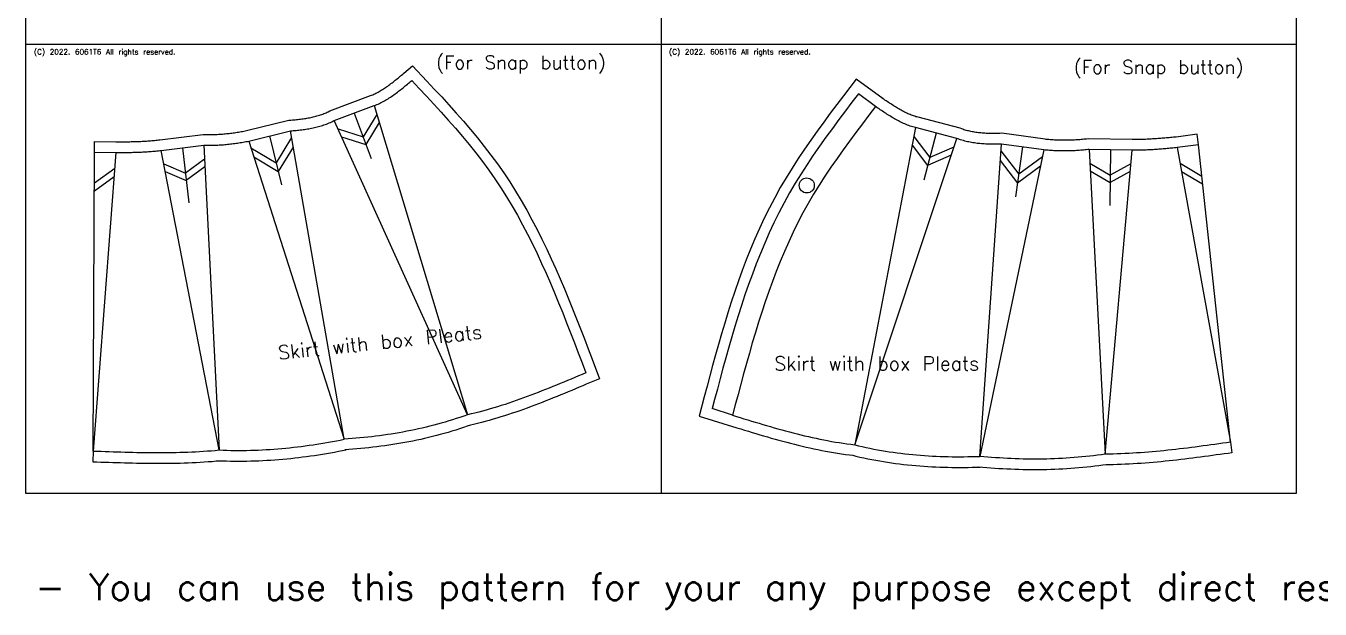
# Model space of a CAD drawing. Header units: millimetres. Extents: x 33 to 1155, y 58 to 775.
# Drawn here: x 33 to 639, y 58 to 331 of the extents above; entities that cross this region are included whole.
import ezdxf

# ---------------------------------------------------------------- set-up
doc = ezdxf.new("R2010")
doc.units = ezdxf.units.MM
doc.styles.get("Standard").update_dxf_attribs({"font": 'txt.shx'})

msp = doc.modelspace()

# ---------------------------------------------------------------- linework, layer by layer
for p, q in [((33.416623, 322.436352), (33.416623, 532.436352)), ((330.416623, 532.436352), (330.416623, 322.436352)), ((627.416623, 532.436352), (627.416623, 322.436352)), ((330.416623, 322.436352), (33.416623, 322.436352)), ((33.416623, 112.436352), (33.416623, 322.436352)), ((627.416623, 322.436352), (330.416623, 322.436352)), ((330.416623, 322.436352), (330.416623, 112.436352)), ((627.416623, 322.436352), (627.416623, 112.436352)), ((434.319587, 297.00055), (421.633739, 306.2268)), ((430.716953, 293.395504), (422.760838, 299.453575)), ((186.954088, 290.348962), (194.925716, 269.073016)), ((197.538737, 289.748084), (191.102291, 279.277578)), ((198.696916, 285.90355), (192.435855, 275.718351)), ((147.360701, 279.684402), (153.023725, 256.754213)), ((157.641168, 278.877643), (150.449314, 267.178277)), ((179.370265, 282.940758), (191.102291, 279.277578)), ((181.029307, 279.279905), (192.435855, 275.718351)), ((448.577392, 279.346623), (456.060789, 269.596848)), ((459.043383, 281.037445), (453.311713, 259.05198)), ((581.717646, 275.479092), (581.180983, 280.451269)), ((65.509872, 272.150821), (65.53015, 277.151835)), ((106.616342, 274.104873), (109.680668, 248.330207)), ((138.637798, 274.184418), (150.449314, 267.178277)), ((158.420789, 274.41729), (151.458607, 263.091541)), ((447.822461, 275.403032), (455.101945, 265.918927)), ((467.351754, 274.452096), (456.060789, 269.596848)), ((489.384286, 272.654838), (497.745964, 261.760791)), ((499.526459, 274.519026), (496.261893, 251.12659)), ((540.62918, 273.177314), (540.243188, 247.224)), ((97.864044, 266.608596), (108.015911, 262.332814)), ((116.882275, 268.869656), (108.015911, 262.332814)), ((140.024291, 269.873942), (151.458607, 263.091541)), ((466.079668, 270.639477), (455.101945, 265.918927)), ((489.069488, 268.137819), (497.164137, 257.591672)), ((508.770742, 269.949333), (497.745964, 261.760791)), ((530.958824, 266.909851), (540.452886, 261.323661)), ((550.108874, 266.62504), (540.452886, 261.323661)), ((573.131838, 266.909851), (583.287503, 260.934382)), ((74.636564, 260.567064), (65.435395, 253.783383)), ((74.934778, 264.514126), (65.450553, 257.521758)), ((98.555387, 263.062181), (108.423323, 258.905985)), ((117.064306, 265.276662), (108.423323, 258.905985)), ((507.836839, 265.518714), (497.164137, 257.591672)), ((531.148842, 263.31727), (540.401567, 257.873081)), ((549.787493, 263.026189), (540.401567, 257.873081)), ((573.836102, 263.014695), (583.688671, 257.217564)), ((108.423323, 258.905985), (108.423323, 258.905985)), ((108.423323, 258.905985), (108.423323, 258.905985)), ((540.401567, 257.873081), (540.401567, 257.873081)), ((540.401567, 257.873081), (540.401567, 257.873081)), ((363.87352, 149.035063), (354.356448, 152.164403)), ((596.724624, 136.43958), (597.417898, 131.487752)), ((64.942818, 132.304929), (64.764663, 127.307981)), ((330.416623, 112.436352), (33.416623, 112.436352)), ((627.416623, 112.436352), (330.416623, 112.436352))]:
    msp.add_line(p, q)
at = {"color": 6}
for p, q in [((196.302534, 293.851618), (239.861636, 149.258705)), ((239.861636, 149.258705), (177.605643, 286.846306)), ((182.293602, 137.836738), (157.080574, 282.084901)), ((449.383182, 283.555886), (420.990226, 135.237492)), ((420.990226, 135.237492), (468.703585, 278.519005)), ((123.775842, 132.802183), (96.651177, 272.897148)), ((116.556016, 275.30946), (123.775842, 132.802183)), ((137.640828, 277.283904), (182.230281, 137.823667)), ((479.430053, 129.822094), (489.610644, 275.902842)), ((509.442273, 273.13521), (479.494385, 129.815632)), ((530.618251, 273.348914), (538.15485, 130.858038)), ((538.15485, 130.858038), (550.665788, 273.005227)), ((571.813062, 274.203771), (596.721605, 136.439033)), ((75.493204, 271.905242), (64.945877, 132.304697))]:
    msp.add_line(p, q, dxfattribs=at)
for points in [[(65.53015, 277.151835), (75.53099, 276.905825), (76.110685, 276.911322), (76.77446, 276.917761), (77.4371, 276.924479), (78.098585, 276.93162), (78.758894, 276.939325), (79.418006, 276.947739), (80.0759, 276.957001), (80.732554, 276.967253), (81.387948, 276.978634), (82.042058, 276.991284), (82.694865, 277.005341), (83.346346, 277.020943), (83.99648, 277.038227), (84.645244, 277.057328), (85.292618, 277.078383), (85.938579, 277.101527), (86.583106, 277.126892), (87.226177, 277.154613), (87.867771, 277.184821), (88.507868, 277.217649), (89.146446, 277.253227), (89.783484, 277.291685), (90.418963, 277.333152), (91.052863, 277.377758), (91.685165, 277.42563), (92.315849, 277.476895), (92.944899, 277.531679), (93.572295, 277.590108), (94.198022, 277.652308), (94.822063, 277.718402), (95.444409, 277.788515), (96.078911, 277.864427), (116.289946, 280.313799), (117.26977, 280.299722), (117.894166, 280.295134), (118.518588, 280.294926), (119.143035, 280.299094), (119.767509, 280.307634), (120.392008, 280.320546), (121.016535, 280.337824), (121.641089, 280.359467), (122.26567, 280.385472), (122.890279, 280.415836), (123.514915, 280.450557), (124.13958, 280.489632), (124.764273, 280.533059), (125.388994, 280.580836), (126.013743, 280.63296), (126.638521, 280.68943), (127.263326, 280.750243), (127.88816, 280.815397), (128.513021, 280.884891), (129.13791, 280.958722), (129.762826, 281.036889), (130.387769, 281.119391), (131.012738, 281.206224), (131.637733, 281.297389), (132.262754, 281.392883), (132.887799, 281.492704), (133.512867, 281.596853), (134.137959, 281.705326), (134.763073, 281.818123), (135.388208, 281.935242), (136.013363, 282.056683), (136.547871, 282.164205), (156.304844, 287.043546), (157.387875, 287.117568), (158.020324, 287.164959), (158.65332, 287.21655), (159.286167, 287.27229), (159.917607, 287.332227), (160.546901, 287.396553), (161.173768, 287.465503), (161.797936, 287.539305), (162.419133, 287.618186), (163.037085, 287.702366), (163.651518, 287.792061), (164.262158, 287.887483), (164.868732, 287.988837), (165.470968, 288.096324), (166.068596, 288.210139), (166.661348, 288.330471), (167.24896, 288.457504), (167.831171, 288.591416), (168.407727, 288.732381), (168.978378, 288.880563), (169.542881, 289.036126), (170.101003, 289.199225), (170.652518, 289.370013), (171.197212, 289.548637), (171.734881, 289.735243), (172.265335, 289.929973), (172.788398, 290.132968), (173.303908, 290.344369), (173.811722, 290.564318), (174.31171, 290.792963), (174.803764, 291.030453), (175.587616, 291.429633), (194.542994, 298.531795), (195.098628, 298.741399), (195.601993, 298.944431), (196.102754, 299.159781), (196.603351, 299.388176), (197.104074, 299.629423), (197.60495, 299.883202), (198.105989, 300.149166), (198.607184, 300.426945), (199.108522, 300.716148), (199.609982, 301.01636), (200.111539, 301.327147), (200.613171, 301.648056), (201.114854, 301.978616), (201.616572, 302.318342), (202.11831, 302.666734), (202.620065, 303.023282), (203.121839, 303.387463), (203.623642, 303.758746), (204.125499, 304.136593), (204.627439, 304.520458), (205.129508, 304.909791), (205.631679, 305.303972), (206.133561, 305.702112), (206.63487, 306.103554), (207.135775, 306.508043), (207.636575, 306.915419), (208.137567, 307.325521), (208.639049, 307.738181), (209.141319, 308.153227), (209.644674, 308.570481), (210.149414, 308.989761), (214.274282, 312.419834), (220.95224, 305.312232), (224.406301, 301.619943), (227.849917, 297.906661), (231.274091, 294.165751), (234.669779, 290.390522), (238.027881, 286.574235), (241.339236, 282.710107), (244.59461, 278.791322), (247.784688, 274.811043), (250.900063, 270.762429), (253.931108, 266.638815), (256.865957, 262.43737), (259.697554, 258.164499), (262.428071, 253.828927), (265.062334, 249.436149), (267.605256, 244.991471), (270.061742, 240.500154), (272.436681, 235.96742), (274.734944, 231.398461), (276.961381, 226.798444), (279.12082, 222.172515), (281.218061, 217.525806), (283.257889, 212.863423), (285.245198, 208.190058), (287.185489, 203.508238), (289.084457, 198.8197), (290.947762, 194.126213), (292.781049, 189.429532), (294.589948, 184.7314), (296.380072, 180.033548), (298.157017, 175.337693), (301.620542, 166.152733), (295.496106, 163.555629), (293.79047, 162.833053), (292.082883, 162.111071), (290.373179, 161.390324), (288.66119, 160.671458), (286.946748, 159.955118), (285.229684, 159.241953), (283.509827, 158.53261), (281.787005, 157.827742), (280.061045, 157.128), (278.331773, 156.434039), (276.599015, 155.746515), (274.862596, 155.066086), (273.12234, 154.393411), (271.378069, 153.729152), (269.629608, 153.073973), (267.876778, 152.428541), (266.119404, 151.793523), (264.357306, 151.169589), (262.590309, 150.557412), (260.818235, 149.957668), (259.040908, 149.371033), (257.258154, 148.798188), (255.469798, 148.239814), (253.675667, 147.696598), (251.87559, 147.169225), (250.069398, 146.658387), (248.256923, 146.164774), (246.438002, 145.689083), (244.612471, 145.23201), (242.780191, 144.794258), (241.265083, 144.450123), (239.803031, 143.925356), (238.021864, 143.308346), (236.234073, 142.710927), (234.4399, 142.132862), (232.639586, 141.573912), (230.83337, 141.033839), (229.021491, 140.512404), (227.204186, 140.009369), (225.381692, 139.524498), (223.554244, 139.057551), (221.722076, 138.608292), (219.88542, 138.176483), (218.04451, 137.761888), (216.199576, 137.364271), (214.35085, 136.983396), (212.498561, 136.619026), (210.642938, 136.270928), (208.78421, 135.938866), (206.922605, 135.622606), (205.058351, 135.321914), (203.191673, 135.036558), (201.322799, 134.766305), (199.451955, 134.510921), (197.579365, 134.270176), (195.705256, 134.043837), (193.829852, 133.831675), (191.953378, 133.633459), (190.076058, 133.448958), (188.198116, 133.277943), (186.319776, 133.120186), (184.441248, 132.975456), (182.579359, 132.844702)], [(64.942818, 132.304929), (65.509872, 272.150821), (75.493204, 271.905242), (76.15864, 271.911552), (76.824055, 271.918007), (77.48943, 271.924753), (78.154743, 271.931934), (78.819976, 271.939698), (79.485108, 271.948188), (80.150118, 271.95755), (80.814987, 271.96793), (81.479694, 271.979473), (82.144218, 271.992325), (82.80854, 272.00663), (83.472639, 272.022534), (84.136495, 272.040182), (84.800088, 272.059721), (85.463397, 272.081294), (86.126403, 272.105048), (86.789085, 272.131128), (87.451422, 272.159679), (88.113395, 272.190847), (88.774984, 272.224777), (89.436167, 272.261614), (90.096926, 272.301504), (90.757238, 272.344592), (91.417086, 272.391024), (92.076447, 272.440944), (92.735302, 272.494499), (93.39363, 272.551833), (94.051412, 272.613092), (94.708627, 272.678422), (95.365255, 272.747967), (96.021275, 272.821874), (96.676668, 272.900285), (116.556016, 275.30946), (117.215488, 275.299986), (117.874964, 275.29514), (118.534439, 275.29492), (119.193911, 275.299322), (119.853374, 275.308341), (120.512824, 275.321975), (121.172258, 275.340219), (121.831672, 275.36307), (122.491061, 275.390524), (123.150421, 275.422578), (123.809748, 275.459227), (124.469039, 275.500468), (125.128289, 275.546297), (125.787493, 275.596711), (126.446649, 275.651706), (127.105751, 275.711278), (127.764796, 275.775424), (128.42378, 275.844139), (129.082698, 275.917421), (129.741547, 275.995264), (130.400322, 276.077667), (131.05902, 276.164624), (131.717636, 276.256133), (132.376166, 276.352189), (133.034606, 276.452789), (133.692952, 276.557929), (134.3512, 276.667605), (135.009346, 276.781814), (135.667386, 276.900553), (136.325316, 277.023816), (136.983131, 277.151601), (137.640828, 277.283904), (157.080574, 282.084901), (157.745154, 282.130323), (158.410217, 282.180157), (159.075757, 282.2344), (159.74176, 282.293061), (160.408078, 282.356308), (161.074462, 282.424426), (161.740663, 282.497702), (162.406431, 282.576423), (163.071516, 282.660877), (163.735669, 282.75135), (164.39864, 282.848131), (165.060178, 282.951507), (165.720036, 283.061764), (166.377961, 283.17919), (167.033706, 283.304073), (167.687019, 283.4367), (168.337652, 283.577357), (168.985355, 283.726333), (169.629877, 283.883915), (170.27097, 284.050389), (170.908383, 284.226044), (171.541867, 284.411166), (172.171171, 284.606043), (172.796047, 284.810962), (173.416244, 285.02621), (174.031512, 285.252075), (174.641603, 285.488844), (175.246265, 285.736805), (175.84525, 285.996244), (176.438308, 286.267449), (177.025189, 286.550707), (177.605643, 286.846306), (196.302534, 293.851618), (196.916419, 294.083197), (197.525066, 294.328695), (198.128365, 294.58814), (198.726413, 294.860997), (199.319328, 295.146663), (199.90723, 295.444534), (200.490238, 295.754009), (201.068471, 296.074485), (201.642047, 296.40536), (202.211087, 296.746031), (202.775709, 297.095895), (203.336033, 297.454351), (203.892176, 297.820795), (204.44426, 298.194625), (204.992402, 298.575238), (205.536722, 298.962033), (206.077339, 299.354406), (206.614372, 299.751755), (207.14794, 300.153478), (207.678162, 300.558972), (208.205157, 300.967634), (208.729046, 301.378862), (209.249969, 301.792108), (209.768191, 302.207094), (210.284012, 302.623627), (210.797732, 303.041513), (211.30965, 303.46056), (211.820068, 303.880573), (212.329285, 304.301359), (212.837601, 304.722725), (213.345317, 305.144478), (213.852733, 305.566425), (217.304576, 301.892499), (220.747527, 298.212086), (224.172692, 294.518699), (227.571181, 290.805851), (230.934099, 287.067055), (234.252554, 283.295824), (237.517655, 279.485671), (240.720508, 275.63011), (243.852222, 271.722652), (246.903903, 267.756812), (249.866659, 263.726102), (252.731905, 259.624299), (255.497622, 255.450841), (258.168103, 251.210596), (260.747891, 246.908657), (263.241533, 242.550114), (265.653575, 238.140057), (267.988561, 233.683576), (270.251037, 229.185762), (272.445549, 224.651706), (274.576642, 220.086497), (276.648861, 215.495227), (278.666752, 210.882986), (280.634952, 206.254558), (282.558736, 201.612568), (284.443656, 196.958715), (286.295263, 192.294693), (288.11911, 187.622198), (289.920748, 182.942924), (291.70573, 178.258565), (293.479608, 173.570817), (295.247934, 168.881374), (293.544895, 168.159191), (291.841694, 167.437646), (290.138167, 166.71738), (288.434151, 165.999031), (286.729483, 165.283239), (285.024, 164.570643), (283.317539, 163.861881), (281.609938, 163.157594), (279.901034, 162.45842), (278.190662, 161.764998), (276.478661, 161.077968), (274.764868, 160.397968), (273.049119, 159.725639), (271.331252, 159.061618), (269.611103, 158.406546), (267.888511, 157.76106), (266.16331, 157.125802), (264.43534, 156.501408), (262.704437, 155.88852), (260.970437, 155.287776), (259.233179, 154.699814), (257.492498, 154.125275), (255.748232, 153.564797), (254.000219, 153.01902), (252.248294, 152.488582), (250.492296, 151.974123), (248.732061, 151.476283), (246.967426, 150.995699), (245.198229, 150.533012), (243.424306, 150.08886), (241.645494, 149.663883), (239.861636, 149.258705), (238.140107, 148.640805), (236.411158, 148.041883), (234.675017, 147.461724), (232.931913, 146.900113), (231.182077, 146.356835), (229.425737, 145.831675), (227.663123, 145.324418), (225.894464, 144.834849), (224.119988, 144.362753), (222.339926, 143.907914), (220.554507, 143.470118), (218.763959, 143.049149), (216.968512, 142.644793), (215.168395, 142.256835), (213.363838, 141.885059), (211.555069, 141.529251), (209.742319, 141.189195), (207.925816, 140.864676), (206.105789, 140.55548), (204.282467, 140.261391), (202.456081, 139.982194), (200.626859, 139.717674), (198.79503, 139.467616), (196.960823, 139.231806), (195.124469, 139.010027), (193.286195, 138.802065), (191.446232, 138.607706), (189.604809, 138.426733), (187.762154, 138.258931), (185.918497, 138.104087), (184.074068, 137.961984), (182.229091, 137.832418)], [(421.633739, 306.2268), (415.718983, 298.4589), (412.645074, 294.403707), (409.570779, 290.311244), (406.505966, 286.175569), (403.46067, 281.990585), (400.445099, 277.750069), (397.469664, 273.447686), (394.545, 269.077029), (391.681992, 264.631651), (388.891799, 260.105119), (386.186183, 255.491597), (383.583063, 250.796919), (381.097379, 246.043088), (378.729489, 241.246661), (376.473386, 236.413356), (374.322857, 231.548292), (372.271731, 226.65646), (370.313893, 221.742744), (368.443295, 216.811937), (366.653957, 211.868765), (364.939977, 206.917903), (363.295527, 201.963991), (361.714844, 197.011594), (360.192084, 192.064634), (358.721087, 187.124819), (357.295712, 182.19333), (355.90992, 177.27147), (354.557714, 172.360505), (353.233151, 167.461665), (351.930341, 162.576147), (350.643447, 157.705126), (348.247061, 148.591932)], [(422.760838, 299.453575), (419.700323, 295.434176), (416.636239, 291.391942), (413.57824, 287.321174), (410.536078, 283.216063), (407.519613, 279.070702), (404.538824, 274.879095), (401.603822, 270.635177), (398.724868, 266.33283), (395.912392, 261.965911), (393.177003, 257.528289), (390.529715, 253.014227), (387.985535, 248.425847), (385.555112, 243.7777), (383.237092, 239.082292), (381.025791, 234.344965), (378.915382, 229.570664), (376.900071, 224.764248), (374.974097, 219.930503), (373.131747, 215.074157), (371.367352, 210.199891), (369.675294, 205.312353), (368.050007, 200.416167), (366.485965, 195.515909), (364.977571, 190.615619), (363.518878, 185.717126), (362.103895, 180.821587), (360.726694, 175.930244), (359.381381, 171.04431), (358.062092, 166.164976), (356.763003, 161.293412), (355.478323, 156.43077), (354.356448, 152.164403)], [(581.180983, 280.451269), (571.259029, 279.173711), (570.681867, 279.119309), (570.020976, 279.05716), (569.361186, 278.995406), (568.702501, 278.934192), (568.044927, 278.873662), (567.38847, 278.813958), (566.733138, 278.755225), (566.078936, 278.697605), (565.425872, 278.641238), (564.773952, 278.586265), (564.123185, 278.532826), (563.473576, 278.481061), (562.825134, 278.431108), (562.177866, 278.383105), (561.53178, 278.337188), (560.886883, 278.293495), (560.243183, 278.252159), (559.600687, 278.213317), (558.959404, 278.177101), (558.31934, 278.143645), (557.680503, 278.113082), (557.042899, 278.085543), (556.406535, 278.061158), (555.771418, 278.040057), (555.137554, 278.02237), (554.504947, 278.008226), (553.873604, 277.99775), (553.243528, 277.991071), (552.614723, 277.988315), (551.987193, 277.989606), (551.360934, 277.995069), (550.721985, 278.005045), (530.366062, 278.353971), (529.392931, 278.238776), (528.772348, 278.169726), (528.151286, 278.10503), (527.529748, 278.044684), (526.907732, 277.988685), (526.285238, 277.93703), (525.662267, 277.889717), (525.038817, 277.846742), (524.41489, 277.808102), (523.790486, 277.773796), (523.165603, 277.74382), (522.540244, 277.718172), (521.914406, 277.69685), (521.288092, 277.679852), (520.6613, 277.667175), (520.034031, 277.658817), (519.406286, 277.654776), (518.778065, 277.655051), (518.149368, 277.659639), (517.520195, 277.668538), (516.890548, 277.681748), (516.260426, 277.699265), (515.629831, 277.721089), (514.998763, 277.747218), (514.367222, 277.777651), (513.73521, 277.812385), (513.102728, 277.851421), (512.469776, 277.894756), (511.836356, 277.94239), (511.202468, 277.99432), (510.568113, 278.050547), (510.025359, 278.102291), (489.870108, 280.915087), (488.785224, 280.87686), (488.151263, 280.858679), (487.516323, 280.84462), (486.881103, 280.834704), (486.24685, 280.829106), (485.614278, 280.828096), (484.983642, 280.831936), (484.35519, 280.840881), (483.729168, 280.855184), (483.105826, 280.875093), (482.485415, 280.900852), (481.868186, 280.932698), (481.254387, 280.970864), (480.644271, 281.015579), (480.038084, 281.067063), (479.436074, 281.125534), (478.838485, 281.191201), (478.245557, 281.264268), (477.657526, 281.344933), (477.074623, 281.433387), (476.497072, 281.529818), (475.92509, 281.634403), (475.358886, 281.747319), (474.798657, 281.868733), (474.244591, 281.998812), (473.696862, 282.137716), (473.155631, 282.285605), (472.621044, 282.442635), (472.09323, 282.608963), (471.572302, 282.784747), (471.058352, 282.970148), (470.237465, 283.28624), (450.649955, 288.392756), (450.075644, 288.543855), (449.554002, 288.693815), (449.033678, 288.856296), (448.512171, 289.031769), (447.98921, 289.220013), (447.464802, 289.420705), (446.938975, 289.6335), (446.411771, 289.858032), (445.883246, 290.093912), (445.353463, 290.340729), (444.82249, 290.598054), (444.290398, 290.86544), (443.757257, 291.142419), (443.223137, 291.428512), (442.6881, 291.723223), (442.152205, 292.026044), (441.615503, 292.336456), (441.078037, 292.653929), (440.539842, 292.977925), (440.00094, 293.307898), (439.461347, 293.643296), (438.921152, 293.983506), (438.380834, 294.327684), (437.840746, 294.675206), (437.300745, 295.025799), (436.76055, 295.379276), (436.219882, 295.735443), (435.678463, 296.094105), (435.136015, 296.455057), (434.592258, 296.818095), (434.046915, 297.183005)], [(596.724624, 136.43958), (581.717646, 275.479092), (571.813062, 274.203771), (571.150533, 274.141322), (570.488009, 274.07902), (569.825496, 274.017011), (569.162998, 273.955443), (568.500521, 273.894461), (567.838069, 273.834212), (567.175648, 273.774844), (566.513262, 273.716502), (565.850918, 273.659334), (565.18862, 273.603486), (564.526373, 273.549105), (563.864183, 273.496338), (563.202054, 273.44533), (562.539992, 273.39623), (561.878001, 273.349183), (561.216088, 273.304336), (560.554256, 273.261836), (559.892512, 273.22183), (559.230859, 273.184464), (558.569305, 273.149885), (557.907852, 273.11824), (557.246508, 273.089675), (556.585276, 273.064337), (555.924162, 273.042373), (555.263171, 273.023929), (554.602308, 273.009153), (553.941579, 272.99819), (553.280987, 272.991187), (552.62054, 272.988292), (551.960241, 272.98965), (551.300096, 272.995409), (550.64011, 273.005714), (530.618251, 273.348914), (529.963284, 273.271381), (529.307835, 273.198453), (528.651909, 273.130125), (527.995509, 273.066394), (527.338641, 273.007257), (526.681309, 272.952712), (526.023517, 272.902753), (525.36527, 272.85738), (524.706571, 272.816587), (524.047427, 272.780372), (523.38784, 272.748731), (522.727815, 272.721662), (522.067358, 272.69916), (521.406472, 272.681224), (520.745161, 272.667848), (520.083431, 272.659031), (519.421285, 272.654769), (518.758729, 272.655059), (518.095766, 272.659897), (517.4324, 272.66928), (516.768638, 272.683205), (516.104482, 272.701669), (515.439937, 272.724667), (514.775008, 272.752198), (514.109699, 272.784258), (513.444015, 272.820844), (512.777959, 272.861951), (512.111537, 272.907578), (511.444753, 272.95772), (510.777612, 273.012375), (510.110117, 273.07154), (509.442273, 273.13521), (489.610644, 275.902842), (488.944926, 275.879384), (488.278273, 275.860266), (487.61069, 275.845484), (486.94219, 275.835048), (486.272903, 275.829141), (485.603048, 275.828072), (484.932841, 275.832152), (484.262503, 275.841694), (483.592252, 275.857007), (482.922307, 275.878405), (482.252886, 275.906198), (481.584209, 275.940699), (480.916493, 275.982218), (480.249958, 276.031067), (479.584822, 276.087559), (478.921305, 276.152003), (478.259624, 276.224713), (477.599999, 276.305999), (476.942649, 276.396173), (476.287791, 276.495547), (475.635646, 276.604431), (474.986431, 276.723139), (474.340365, 276.851981), (473.697667, 276.991268), (473.058556, 277.141313), (472.423251, 277.302427), (471.79197, 277.474921), (471.164932, 277.659108), (470.542356, 277.855298), (469.92446, 278.063803), (469.311463, 278.284934), (468.703585, 278.519005), (449.383182, 283.555886), (448.748662, 283.722826), (448.117916, 283.90415), (447.491048, 284.099902), (446.868018, 284.309534), (446.24877, 284.532437), (445.633249, 284.767999), (445.021397, 285.015607), (444.413158, 285.274651), (443.808476, 285.544519), (443.207296, 285.824599), (442.60956, 286.11428), (442.015212, 286.412949), (441.424197, 286.719997), (440.836458, 287.03481), (440.251938, 287.356777), (439.670581, 287.685287), (439.092332, 288.019729), (438.517134, 288.35949), (437.94493, 288.703958), (437.375664, 289.052524), (436.809281, 289.404574), (436.245724, 289.759497), (435.684907, 290.116733), (435.126597, 290.47598), (434.570516, 290.837012), (434.016385, 291.199608), (433.463926, 291.563544), (432.91286, 291.928596), (432.362908, 292.294541), (431.813792, 292.661157), (431.265233, 293.028219), (430.716953, 293.395504), (427.663003, 289.384726), (424.618568, 285.368414), (421.593162, 281.341034), (418.596302, 277.297052), (415.637501, 273.230935), (412.726274, 269.137149), (409.872137, 265.010158), (407.084604, 260.844431), (404.37319, 256.634432), (401.747411, 252.374629), (399.21678, 248.059486), (396.79048, 243.683702), (394.470577, 239.246923), (392.2523, 234.753553), (390.130601, 230.208184), (388.100433, 225.61541), (386.15675, 220.979825), (384.294505, 216.306023), (382.508651, 211.598598), (380.794141, 206.862143), (379.145928, 202.101252), (377.558966, 197.32052), (376.028206, 192.524539), (374.548545, 187.71759), (373.114462, 182.901739), (371.720261, 178.078102), (370.360244, 173.247791), (369.028715, 168.411919), (367.719975, 163.571598), (366.428327, 158.72794), (365.148075, 153.882058), (363.87352, 149.035063), (365.642037, 148.492627), (367.41065, 147.950843), (369.179455, 147.410365), (370.948548, 146.871844), (372.718026, 146.335934), (374.487984, 145.803287), (376.258518, 145.274554), (378.029725, 144.75039), (379.801701, 144.231447), (381.574541, 143.718376), (383.348342, 143.211831), (385.1232, 142.712464), (386.89921, 142.220928), (388.67647, 141.737876), (390.455075, 141.263959), (392.23512, 140.799831), (394.016703, 140.346144), (395.799919, 139.90355), (397.584864, 139.472703), (399.371635, 139.054254), (401.160327, 138.648857), (402.951036, 138.257164), (404.743859, 137.879827), (406.538892, 137.517499), (408.33623, 137.170832), (410.135971, 136.84048), (411.938209, 136.527094), (413.743041, 136.231328), (415.550563, 135.953833), (417.360871, 135.695263), (419.174061, 135.45627), (420.990226, 135.237492), (422.766364, 134.800691), (424.547924, 134.383534), (426.334698, 133.985782), (428.126482, 133.607198), (429.92307, 133.247544), (431.724255, 132.906583), (433.529832, 132.584077), (435.339595, 132.279789), (437.153339, 131.99348), (438.970857, 131.724914), (440.791944, 131.473853), (442.616393, 131.24006), (444.444, 131.023296), (446.274558, 130.823324), (448.107862, 130.639906), (449.943705, 130.472806), (451.781882, 130.321785), (453.622187, 130.186606), (455.464415, 130.067031), (457.308359, 129.962823), (459.153814, 129.873744), (461.000573, 129.799556), (462.848432, 129.740023), (464.697184, 129.694906), (466.546624, 129.663967), (468.396545, 129.64697), (470.246742, 129.643677), (472.097009, 129.65385), (473.94714, 129.677251), (475.79693, 129.713643), (477.646173, 129.762788), (479.494665, 129.82446)], [(348.247061, 148.591932), (365.947846, 143.169608), (367.720867, 142.627842), (369.495865, 142.087524), (371.272942, 141.549312), (373.052198, 141.013866), (374.833734, 140.481849), (376.617654, 139.953922), (378.404061, 139.430752), (380.193059, 138.913006), (381.984754, 138.401351), (383.779252, 137.896458), (385.576659, 137.399), (387.377082, 136.909652), (389.180628, 136.42909), (390.987405, 135.957992), (392.79752, 135.497039), (394.61108, 135.046913), (396.428194, 134.608301), (398.248966, 134.18189), (400.073504, 133.768368), (401.901913, 133.368429), (403.734296, 132.982765), (405.570757, 132.612075), (407.411396, 132.257057), (409.256313, 131.918412), (411.105604, 131.596844), (412.959366, 131.29306), (414.817689, 131.007766), (416.680664, 130.741673), (418.548355, 130.495496), (420.090903, 130.309679), (421.599334, 129.938715), (423.434699, 129.508959), (425.27463, 129.099374), (427.11891, 128.709698), (428.967324, 128.339669), (430.819659, 127.989025), (432.675702, 127.657505), (434.53524, 127.344848), (436.398065, 127.050792), (438.263967, 126.775076), (440.132736, 126.517442), (442.004167, 126.277628), (443.878051, 126.055375), (445.754184, 125.850424), (447.63236, 125.662518), (449.512376, 125.491397), (451.394026, 125.336804), (453.277109, 125.198483), (455.161422, 125.076176), (457.046762, 124.969629), (458.932929, 124.878585), (460.81972, 124.802789), (462.706936, 124.741987), (464.594375, 124.695926), (466.481838, 124.664352), (468.369125, 124.647011), (470.256037, 124.643652), (472.142373, 124.654023), (474.027935, 124.677873), (475.912523, 124.714949), (477.795953, 124.765004), (479.66139, 124.827241)], [(64.945877, 132.304697), (66.791374, 132.2389), (68.63683, 132.17358), (70.482203, 132.109215), (72.327452, 132.046281), (74.172535, 131.985255), (76.017412, 131.926614), (77.862039, 131.870836), (79.706377, 131.818398), (81.550384, 131.769776), (83.394018, 131.725448), (85.237237, 131.685891), (87.080002, 131.651582), (88.922269, 131.622998), (90.763998, 131.600616), (92.605147, 131.584913), (94.445674, 131.576367), (96.28554, 131.575454), (98.124701, 131.582651), (99.963117, 131.598436), (101.800745, 131.623286), (103.637546, 131.657677), (105.473477, 131.702087), (107.308497, 131.756993), (109.142564, 131.822872), (110.975637, 131.900201), (112.807675, 131.989458), (114.638637, 132.091118), (116.46848, 132.20566), (118.297163, 132.33356), (120.124646, 132.475296), (121.950886, 132.631345), (123.775842, 132.802183), (125.603779, 132.73128), (127.432554, 132.676048), (129.26211, 132.636554), (131.092351, 132.612685), (132.923182, 132.604328), (134.754508, 132.611367), (136.586234, 132.633688), (138.418263, 132.671177), (140.250501, 132.723719), (142.082853, 132.791199), (143.915222, 132.873504), (145.747514, 132.970519), (147.579634, 133.082129), (149.411485, 133.208221), (151.242973, 133.348678), (153.074003, 133.503389), (154.904478, 133.672236), (156.734304, 133.855108), (158.563385, 134.051887), (160.391626, 134.262462), (162.218931, 134.486716), (164.045206, 134.724536), (165.870354, 134.975807), (167.694281, 135.240415), (169.516891, 135.518245), (171.338089, 135.809183), (173.15778, 136.113114), (174.975867, 136.429925), (176.792257, 136.759499), (178.606852, 137.101724), (180.419559, 137.456485), (182.230281, 137.823667)], [(596.721605, 136.439033), (594.892772, 136.18299), (593.06393, 135.927425), (591.235073, 135.672818), (589.406191, 135.419647), (587.577276, 135.168392), (585.748322, 134.91953), (583.919319, 134.673542), (582.090259, 134.430905), (580.261135, 134.192098), (578.431938, 133.957601), (576.60266, 133.727892), (574.773293, 133.50345), (572.943829, 133.284754), (571.114261, 133.072282), (569.284579, 132.866514), (567.454776, 132.667928), (565.624843, 132.477003), (563.794774, 132.294217), (561.964559, 132.120051), (560.13419, 131.954981), (558.30366, 131.799488), (556.47296, 131.65405), (554.642082, 131.519146), (552.811018, 131.395255), (550.979761, 131.282855), (549.148301, 131.182425), (547.316632, 131.094445), (545.484744, 131.019392), (543.65263, 130.957747), (541.820282, 130.909986), (539.987691, 130.876591), (538.15485, 130.858038), (536.34401, 130.598729), (534.530719, 130.354921), (532.715025, 130.126686), (530.897036, 129.913922), (529.076859, 129.716525), (527.254598, 129.534392), (525.430363, 129.367417), (523.604258, 129.215498), (521.776392, 129.078529), (519.946869, 128.956408), (518.115798, 128.84903), (516.283284, 128.756291), (514.449435, 128.678088), (512.614357, 128.614315), (510.778157, 128.56487), (508.94094, 128.529649), (507.102815, 128.508547), (505.263888, 128.50146), (503.424265, 128.508284), (501.584053, 128.528916), (499.743358, 128.563252), (497.902288, 128.611186), (496.060948, 128.672617), (494.219447, 128.747439), (492.377889, 128.835548), (490.536383, 128.936841), (488.695034, 129.051214), (486.853949, 129.178562), (485.013235, 129.318782), (483.172998, 129.47177), (481.333346, 129.637421), (479.494385, 129.815632)], [(64.767727, 127.307872), (66.613867, 127.242052), (68.461252, 127.176664), (70.309842, 127.112186), (72.159594, 127.049098), (74.010469, 126.987881), (75.862427, 126.929015), (77.715427, 126.872984), (79.56943, 126.820271), (81.424396, 126.77136), (83.280286, 126.726738), (85.13706, 126.68689), (86.994679, 126.652304), (88.853105, 126.623469), (90.712297, 126.600875), (92.572217, 126.585012), (94.432825, 126.576372), (96.294083, 126.575449), (98.155949, 126.582735), (100.018385, 126.598726), (101.88135, 126.623919), (103.744803, 126.658809), (105.608704, 126.703896), (107.473009, 126.759678), (109.337677, 126.826656), (111.202665, 126.905332), (113.067927, 126.996207), (114.93342, 127.099784), (116.799097, 127.216569), (118.66491, 127.347067), (120.53081, 127.491782), (122.396749, 127.651222), (123.912551, 127.79312), (125.431408, 127.734206), (127.303128, 127.677677), (129.175554, 127.637258), (131.048338, 127.612834), (132.921379, 127.604284), (134.79458, 127.611484), (136.667844, 127.634311), (138.541073, 127.672643), (140.414171, 127.726357), (142.287042, 127.795329), (144.159589, 127.879439), (146.031717, 127.978563), (147.903329, 128.092579), (149.774332, 128.221365), (151.644628, 128.3648), (153.514125, 128.52276), (155.382726, 128.695125), (157.250337, 128.881772), (159.116865, 129.082581), (160.982215, 129.297429), (162.846293, 129.526196), (164.709005, 129.768761), (166.570259, 130.025003), (168.429959, 130.294801), (170.288014, 130.578034), (172.14433, 130.874582), (173.998814, 131.184324), (175.851373, 131.507142), (177.701914, 131.842913), (179.550345, 132.191519), (181.396573, 132.55284), (183.223966, 132.923402)], [(597.414863, 131.487327), (595.585392, 131.231194), (593.754639, 130.975362), (591.922594, 130.720312), (590.089248, 130.466523), (588.254593, 130.214479), (586.418618, 129.964662), (584.581313, 129.717557), (582.742669, 129.473649), (580.902674, 129.233423), (579.061317, 128.997367), (577.218587, 128.765969), (575.374473, 128.539717), (573.528963, 128.319103), (571.682047, 128.104617), (569.833711, 127.896751), (567.983944, 127.695998), (566.132735, 127.502853), (564.280072, 127.317811), (562.425944, 127.141369), (560.570339, 126.974023), (558.713247, 126.816274), (556.854658, 126.668621), (554.99456, 126.531563), (553.132946, 126.405605), (551.269806, 126.291248), (549.405132, 126.188997), (547.538918, 126.099357), (545.671157, 126.022835), (543.801844, 125.959938), (541.930975, 125.911173), (540.058548, 125.877052), (538.536196, 125.861642), (537.031546, 125.646179), (535.175673, 125.396645), (533.317434, 125.163062), (531.457187, 124.945353), (529.595045, 124.743405), (527.731117, 124.557107), (525.865513, 124.386346), (523.998342, 124.23101), (522.129713, 124.090987), (520.259734, 123.966165), (518.388513, 123.856433), (516.516159, 123.761678), (514.64278, 123.681788), (512.768482, 123.616653), (510.893373, 123.566161), (509.01756, 123.530199), (507.141149, 123.508657), (505.264248, 123.501424), (503.386962, 123.508388), (501.509398, 123.529439), (499.631662, 123.564465), (497.753859, 123.613356), (495.876094, 123.676002), (493.998474, 123.752292), (492.121104, 123.842114), (490.244087, 123.945361), (488.367531, 124.06192), (486.491539, 124.191683), (484.616215, 124.33454), (482.741666, 124.49038), (480.867994, 124.659095), (479.012101, 124.838947)]]:
    msp.add_lwpolyline(points)
msp.add_circle((398.598186, 256.529885), 3.5)

# ---------------------------------------------------------------- texts
for s, height, p in [('(C) 2022. 6061T6 All rights reserved.', 2.478566, (37.185183, 317.804237)), ('(For Snap button)', 6.243852, (225.229158, 310.981136)), ('(C) 2022. 6061T6 All rights reserved.', 2.478566, (334.185183, 317.804237)), ('(For Snap button)', 6.243852, (523.4161, 308.806419)), ('Skirt with box Pleats', 6.511831, (383.412897, 169.963342)), ('- You can use this pattern for your any purpose except direct reselling or reuploading this pattern somewhere.', 12.487705, (37.776464, 62.532145))]:
    msp.add_text(s, height=height).set_placement(p)
msp.add_text('Skirt with box Pleats', height=6.511831, rotation=5.927944).set_placement((151.667949, 175.013842))

doc.saveas('drawing.dxf')
